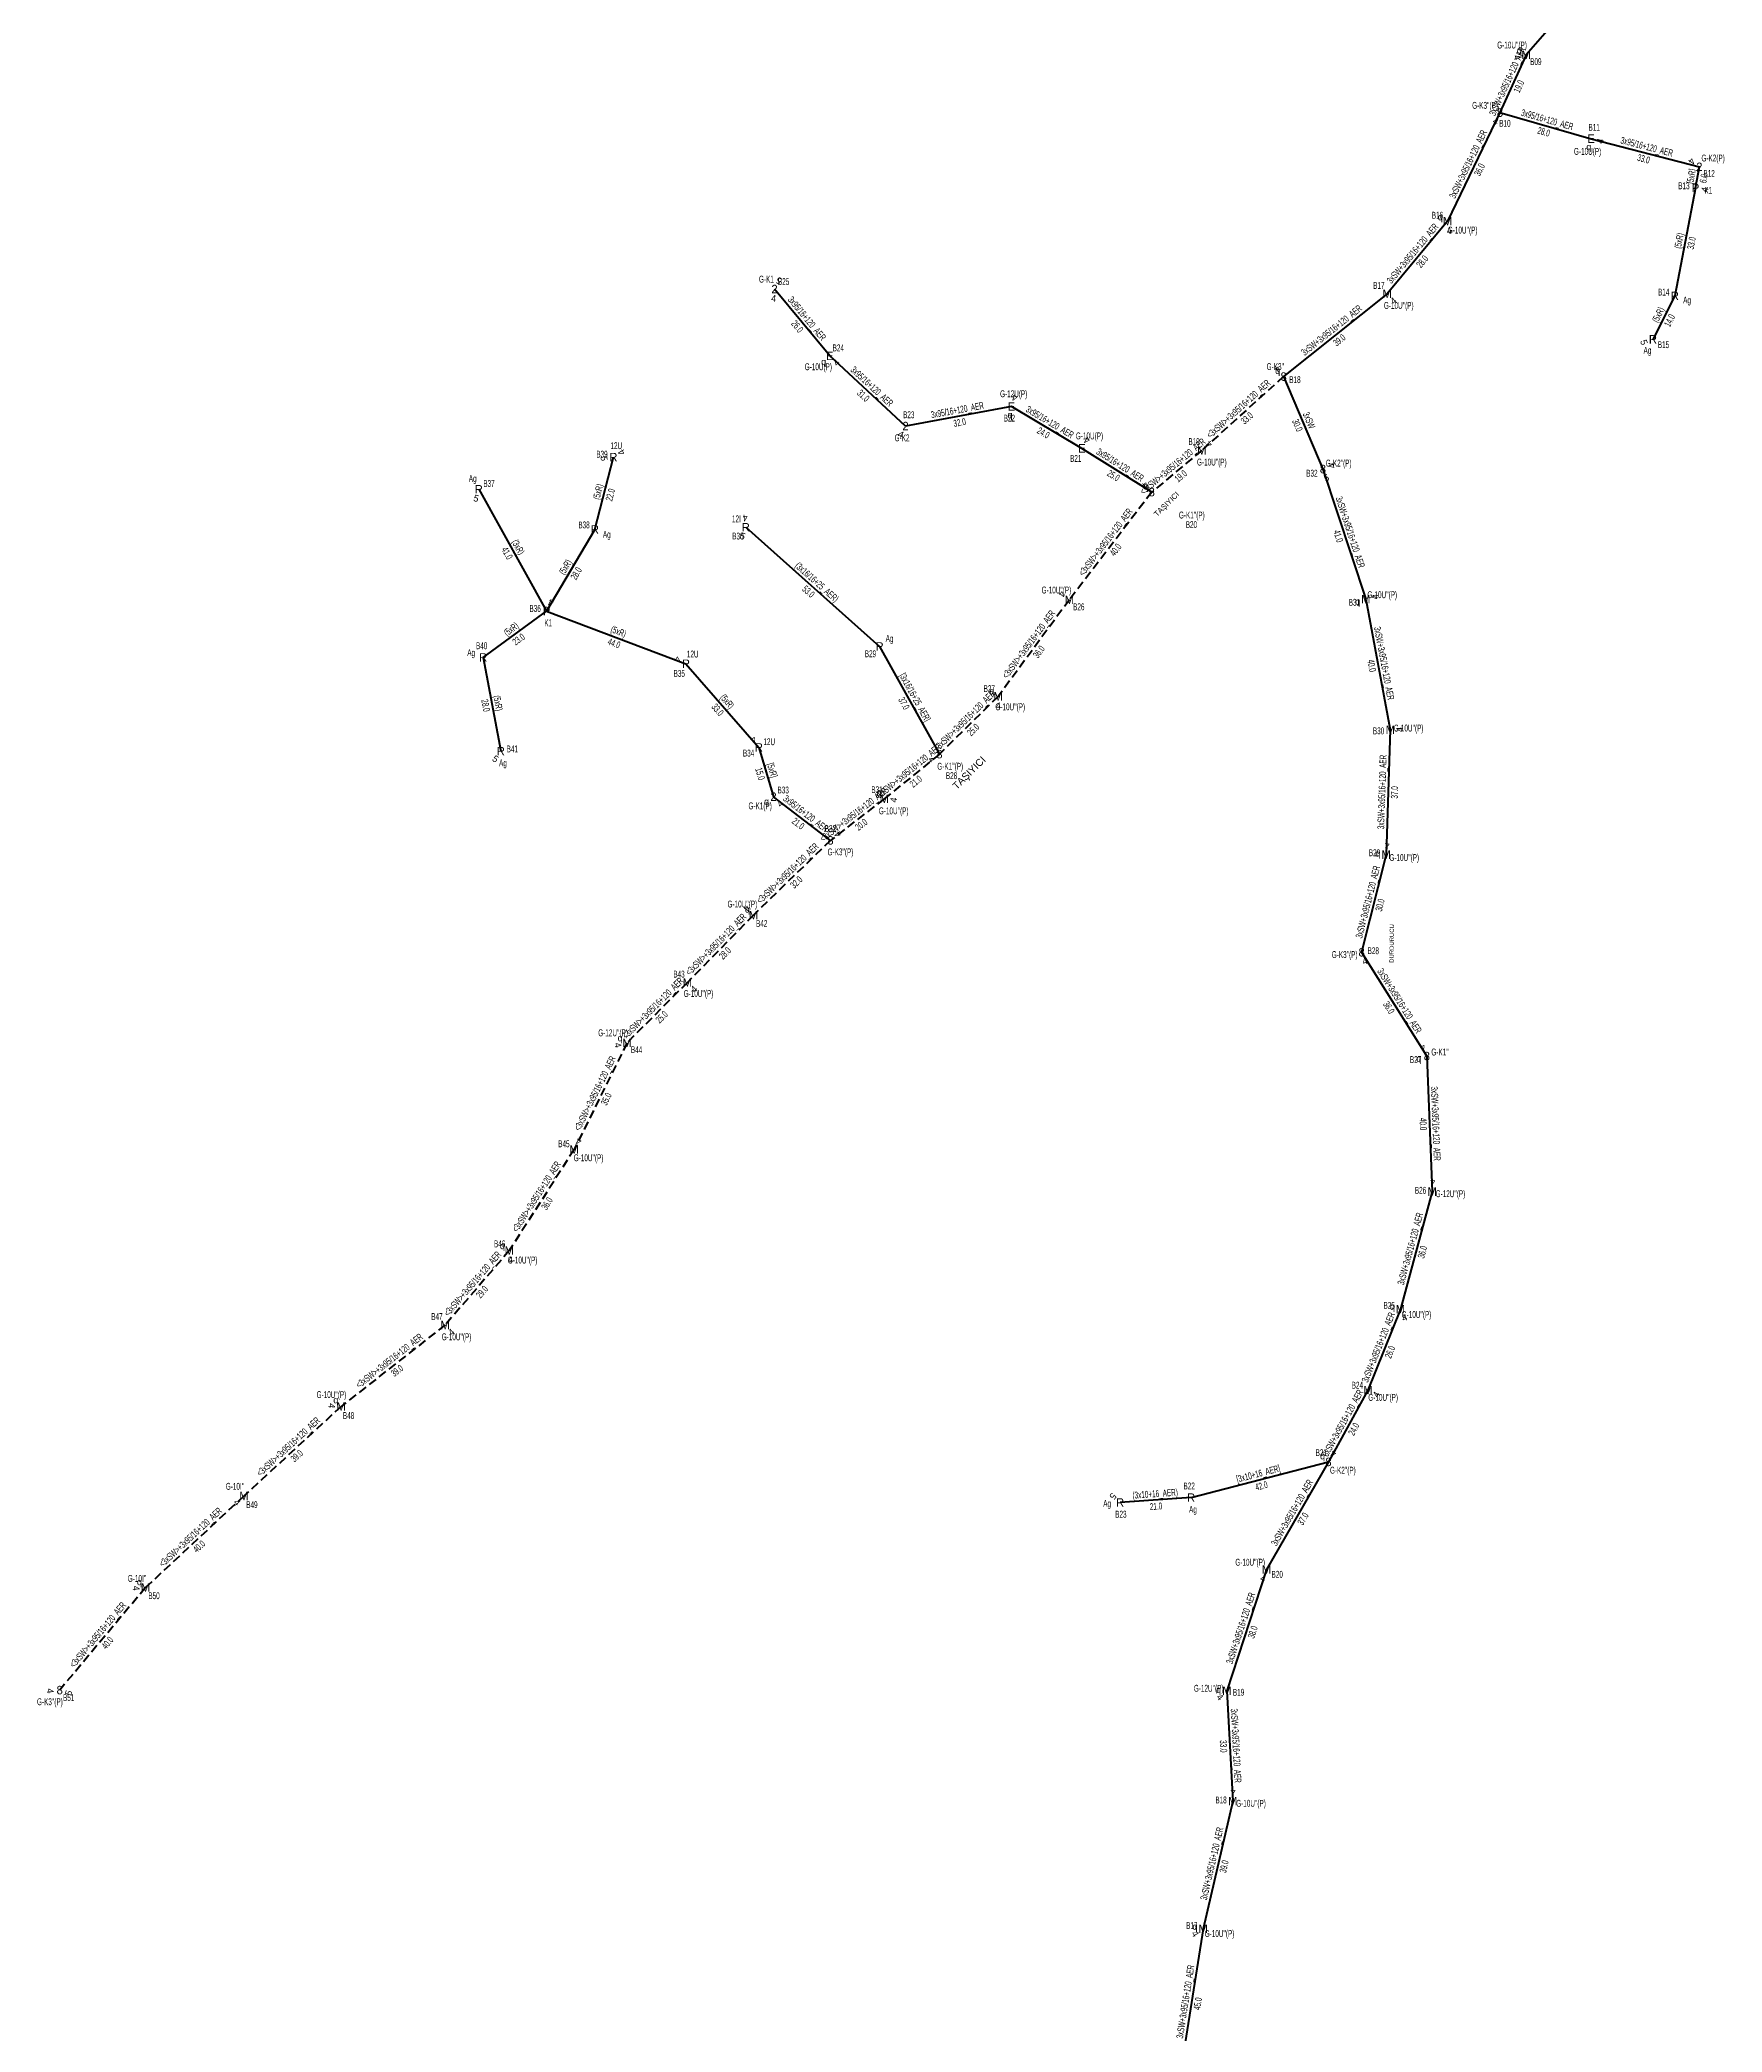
# Model space of a CAD drawing. Header units: millimetres. Extents: x 533048 to 542367, y 4141668 to 4149433.
# Drawn here: x 537267 to 537768, y 4145275 to 4145868 of the extents above; entities that cross this region are included whole.
import ezdxf
from ezdxf.enums import TextEntityAlignment as Align

# ---------------------------------------------------------------- set-up
doc = ezdxf.new("R2010")
doc.units = ezdxf.units.MM
doc.linetypes.add('DASHED', pattern=[3.75, 2.5, -1.25])
for name, color, linetype, lineweight in [('DIREK_AG_MEVCUT', 120, 'Continuous', 25), ('DIREK_AG_YENI', 108, 'Continuous', 25), ('DIREK_OG_YENI', 10, 'Continuous', 25), ('HAT_AG_HAVAI_BYSK', 3, 'Continuous', 50), ('HAT_AG_HAVAI_MEVCUT', 126, 'Continuous', 50), ('HAT_AG_HAVAI_YENI', 3, 'Continuous', 50), ('HAT_OG_HAVAI_ILERDE', 1, 'DASHED', 70), ('HAT_OG_HAVAI_YENI', 1, 'Continuous', 70), ('KULLANICI', 1, 'Continuous', 25)]:
    doc.layers.add(name, color=color, linetype=linetype, lineweight=lineweight)
doc.styles.add('Direk', font='B_CAD')
doc.styles.get("Standard").update_dxf_attribs({"font": 'Arial'})

msp = doc.modelspace()

# ---------------------------------------------------------------- linework, layer by layer
at = {"layer": 'HAT_AG_HAVAI_BYSK'}
for p, q in [((537759.737602, 4145823.549371), (537760.889, 4145829.841)), ((537516.941392, 4145687.154994), (537534.72, 4145655.106)), ((537481.005139, 4145657.119902), (537485.354, 4145642.465)), ((537609.616716, 4145433.95554), (537650.523, 4145444.567))]:
    msp.add_line(p, q, dxfattribs=at)
at = {"layer": 'HAT_AG_HAVAI_MEVCUT'}
for p, q in [((537759.737602, 4145823.549371), (537753.593158, 4145791.444656)), ((537753.593158, 4145791.444656), (537747.074819, 4145778.506742)), ((537432.205664, 4145721.959583), (537437.700589, 4145743.488241)), ((537397.627505, 4145733.91611), (537417.834359, 4145697.69613)), ((537432.205664, 4145721.959583), (537417.834359, 4145697.69613)), ((537477.089833, 4145722.609812), (537516.941392, 4145687.154994)), ((537398.944, 4145683.886437), (537417.834359, 4145697.69613)), ((537417.834359, 4145697.69613), (537459.308734, 4145682.015394)), ((537398.944, 4145683.886437), (537404.182959, 4145656.015164)), ((537459.308734, 4145682.015394), (537481.005139, 4145657.119902)), ((537609.616716, 4145433.95554), (537588.488599, 4145432.503198))]:
    msp.add_line(p, q, dxfattribs=at)
at = {"layer": 'HAT_AG_HAVAI_YENI'}
for p, q in [((537701.542636, 4145845.946918), (537728.654, 4145838.208)), ((537728.654, 4145838.208), (537760.889, 4145829.841)), ((537502.09, 4145773.572), (537485.663, 4145793.484)), ((537524.638, 4145752.724), (537502.09, 4145773.572)), ((537556.158, 4145758.532), (537524.638, 4145752.724)), ((537577.125, 4145746.084), (537556.158, 4145758.532)), ((537597.914, 4145733.072), (537577.125, 4145746.084)), ((537502.302, 4145629.474), (537485.354, 4145642.465))]:
    msp.add_line(p, q, dxfattribs=at)
at = {"layer": 'HAT_OG_HAVAI_ILERDE'}
for p, q in [((537637.155, 4145767.43), (537612.797, 4145745.466)), ((537612.797, 4145745.466), (537597.914, 4145733.072)), ((537597.914, 4145733.072), (537573.408, 4145701.047)), ((537573.408, 4145701.047), (537552.213, 4145672.307)), ((537552.213, 4145672.307), (537534.72, 4145655.106)), ((537534.72, 4145655.106), (537518.32, 4145641.796)), ((537518.32, 4145641.796), (537502.302, 4145629.474)), ((537502.302, 4145629.474), (537479.376, 4145607.213)), ((537479.376, 4145607.213), (537459.72, 4145587.214)), ((537459.72, 4145587.214), (537441.759, 4145569.235)), ((537441.759, 4145569.235), (537426.018, 4145537.475)), ((537426.018, 4145537.475), (537406.718, 4145507.423)), ((537406.718, 4145507.423), (537387.633103, 4145485.295238)), ((537387.633103, 4145485.295238), (537356.678, 4145461.067)), ((537356.678, 4145461.067), (537327.756, 4145434.419)), ((537327.756, 4145434.419), (537298.468, 4145407.174)), ((537298.468, 4145407.174), (537272.923, 4145376.696))]:
    msp.add_line(p, q, dxfattribs=at)
at = {"layer": 'HAT_OG_HAVAI_YENI'}
for p, q in [((537728.257, 4145884.767), (537709.353, 4145863.128)), ((537709.353, 4145863.128), (537701.542636, 4145845.946918)), ((537701.542636, 4145845.946918), (537685.949, 4145813.659)), ((537685.949, 4145813.659), (537667.973342, 4145792.072657)), ((537667.973342, 4145792.072657), (537637.155, 4145767.43)), ((537637.155, 4145767.43), (537648.858, 4145739.926)), ((537648.858, 4145739.926), (537661.596, 4145701.206)), ((537661.596, 4145701.206), (537668.900017, 4145662.369211)), ((537668.900017, 4145662.369211), (537667.665486, 4145625.21825)), ((537667.665486, 4145625.21825), (537660.374, 4145596.17)), ((537660.374, 4145596.17), (537679.781, 4145565.286)), ((537679.781, 4145565.286), (537681.378, 4145524.968)), ((537681.378, 4145524.968), (537671.903, 4145490.022)), ((537671.903, 4145490.022), (537662.268, 4145465.899)), ((537662.268, 4145465.899), (537650.523, 4145444.567)), ((537650.523, 4145444.567), (537632.061, 4145412.554)), ((537632.061, 4145412.554), (537620.282, 4145376.497)), ((537620.282, 4145376.497), (537622.018, 4145343.613)), ((537622.018, 4145343.613), (537613.199, 4145305.682)), ((537613.199, 4145305.682), (537606.285093, 4145261.718584))]:
    msp.add_line(p, q, dxfattribs=at)

# ---------------------------------------------------------------- texts
at = {"layer": 'DIREK_AG_MEVCUT', "width": 0.53}
for s, p in [('B13', (537756.297358, 4145824.19336)), ('K1', (537763.541936, 4145822.837226)), ('B14', (537750.279634, 4145792.571846)), ('Ag', (537757.224748, 4145790.209267)), ('Ag', (537745.428193, 4145775.238438)), ('B15', (537750.200528, 4145776.931957)), ('B39', (537434.30931, 4145744.353823)), ('12U', (537438.567082, 4145746.883089)), ('Ag', (537395.838065, 4145737.12361)), ('B37', (537400.684018, 4145735.621315)), ('12I', (537474.291078, 4145725.099786)), ('B38', (537428.97158, 4145723.297753)), ('Ag', (537435.742746, 4145720.496041)), ('B30', (537474.763416, 4145719.994896)), ('B36', (537414.415186, 4145698.443966)), ('K1', (537418.311874, 4145694.177705)), ('Ag', (537519.889928, 4145689.515524)), ('Ag', (537395.382812, 4145685.295903)), ('B40', (537398.500016, 4145687.358162)), ('12U', (537461.312056, 4145684.895726)), ('B29', (537514.209121, 4145684.967599)), ('B35', (537457.310268, 4145679.142045)), ('B41', (537407.622719, 4145656.661735)), ('B34', (537477.938072, 4145655.433752)), ('12U', (537484.083645, 4145658.812341)), ('Ag', (537404.841641, 4145652.510976)), ('B22', (537609.054876, 4145437.410151)), ('Ag', (537584.643635, 4145432.238896)), ('B23', (537588.728622, 4145429.011438)), ('Ag', (537610.1877, 4145430.444702))]:
    msp.add_text(s, height=2.05, dxfattribs=at).set_placement(p, align=Align.MIDDLE_CENTER)
at = {"layer": 'DIREK_AG_MEVCUT', "style": 'Direk'}
for s, p in [('P', (537759.737602, 4145823.549371)), ('R', (537753.593158, 4145791.444656)), ('R', (537747.074819, 4145778.506742)), ('R', (537437.700589, 4145743.488241)), ('R', (537397.627505, 4145733.91611)), ('R', (537432.205664, 4145721.959583)), ('R', (537477.089833, 4145722.609812)), ('P', (537417.834359, 4145697.69613)), ('R', (537398.944, 4145683.886437)), ('R', (537516.941392, 4145687.154994)), ('R', (537459.308734, 4145682.015394)), ('R', (537404.182959, 4145656.015164)), ('R', (537481.005139, 4145657.119902)), ('R', (537588.488599, 4145432.503198)), ('R', (537609.616716, 4145433.95554))]:
    msp.add_text(s, height=2.5, dxfattribs=at).set_placement(p, align=Align.MIDDLE_CENTER)
at = {"layer": 'DIREK_AG_MEVCUT', "color": 32, "style": 'Direk'}
for s, rotation, p in [('4', 439.28133, (537762.488748, 4145823.028608)), ('5', 288.260268, (537744.415819, 4145777.629407)), ('5', 278.181665, (537434.929088, 4145743.089767)), ('4', 480.681664, (537440.108632, 4145744.91699)), ('5', 344.156819, (537396.86309, 4145731.222475)), ('4', 543.341406, (537476.926633, 4145725.405051)), ('5', 340.841406, (537476.170917, 4145719.964893)), ('4', 514.325453, (537419.047483, 4145700.219685)), ('4', 242.234987, (537456.83111, 4145683.319764)), ('5', 325.64566, (537402.602893, 4145653.703586)), ('4', 214.93618, (537479.401681, 4145659.415316)), ('5', 228.932314, (537586.377584, 4145434.342659))]:
    msp.add_text(s, height=2, rotation=rotation, dxfattribs=at).set_placement(p, align=Align.MIDDLE_CENTER)
at = {"layer": 'DIREK_AG_YENI', "style": 'Direk'}
for s, p in [('E', (537728.654, 4145838.208)), ('2', (537760.889, 4145829.841)), ('2', (537485.663, 4145793.484)), ('E', (537502.09, 4145773.572)), ('E', (537556.158, 4145758.532)), ('2', (537524.638, 4145752.724)), ('E', (537577.125, 4145746.084)), ('2', (537485.354, 4145642.465))]:
    msp.add_text(s, height=2.5, dxfattribs=at).set_placement(p, align=Align.MIDDLE_CENTER)
at = {"layer": 'DIREK_AG_YENI', "width": 0.53}
for s, p in [('B11', (537729.579329, 4145841.583465)), ('G-10U(P)', (537727.616247, 4145834.422426)), ('G-K2(P)', (537764.980257, 4145832.451366)), ('B12', (537763.793509, 4145827.888098)), ('G-K1', (537483.24074, 4145796.420144)), ('B25', (537488.362833, 4145795.711308)), ('B24', (537504.633739, 4145775.976036)), ('G-10U(P)', (537498.696661, 4145770.365024)), ('G-12U(P)', (537556.833666, 4145762.314278)), ('B23', (537525.612011, 4145756.085741)), ('B22', (537555.542504, 4145755.086544)), ('G-K2', (537523.620935, 4145749.213658)), ('G-10U(P)', (537579.38284, 4145749.787282)), ('B21', (537575.303027, 4145743.09562)), ('B33', (537488.237448, 4145644.448866)), ('G-K1(P)', (537481.381188, 4145639.731631))]:
    msp.add_text(s, height=2.05, dxfattribs=at).set_placement(p, align=Align.MIDDLE_CENTER)
at = {"layer": 'DIREK_AG_YENI', "color": 4, "style": 'Direk'}
for p in [(537727.993051, 4145835.796953), (537500.273043, 4145771.854831), (537555.71836, 4145756.07096), (537483.294394, 4145641.047953)]:
    msp.add_text('q', height=2, dxfattribs=at).set_placement(p, align=Align.MIDDLE_CENTER)
at = {"layer": 'DIREK_AG_YENI', "color": 32, "style": 'Direk'}
for s, rotation, p in [('4', 435.059584, (537731.359344, 4145837.48612)), ('4', 233.994287, (537758.623917, 4145831.487025)), ('5', 152.021948, (537486.976573, 4145795.956757)), ('4', 354.521948, (537485.3957, 4145790.696788)), ('4', 405.313011, (537504.080686, 4145771.602947)), ('4', 519.587071, (537557.134594, 4145761.156169)), ('4', 330.542634, (537523.261028, 4145750.285979)), ('4', 508.293573, (537578.596588, 4145748.466106)), ('4', 403.528887, (537487.282417, 4145640.434924))]:
    msp.add_text(s, height=2, rotation=rotation, dxfattribs=at).set_placement(p, align=Align.MIDDLE_CENTER)
at = {"layer": 'DIREK_OG_YENI', "width": 0.53}
for s, p in [("G-10U''(P)", (537705.145146, 4145866.064104)), ('B09', (537712.223319, 4145861.125185)), ("G-K3''(P)", (537697.103672, 4145848.121775)), ('B10', (537703.031681, 4145842.779467)), ('B16', (537682.933727, 4145815.436113)), ("G-10U''(P)", (537690.440312, 4145811.011953)), ('B17', (537665.509318, 4145794.558333)), ("G-10U''(P)", (537671.423043, 4145788.592642)), ("G-K3''", (537634.690174, 4145770.418236)), ('B18', (537640.536079, 4145766.525399)), ('B19', (537610.504767, 4145748.110932)), ("G-10U''(P)", (537615.797622, 4145742.003682)), ('B32', (537645.582435, 4145738.692843)), ("G-K2''(P)", (537653.541093, 4145741.689052)), ("G-K1''(P)", (537609.840647, 4145726.246101)), ('B20', (537609.71241, 4145723.396724)), ("G-10U''(P)", (537569.553965, 4145703.942351)), ("G-10U''(P)", (537666.507963, 4145702.551365)), ('B26', (537576.206318, 4145698.944759)), ('B31', (537658.22033, 4145700.281419)), ('B27', (537549.569314, 4145674.60067)), ("G-10U''(P)", (537555.798952, 4145669.195817)), ('B30', (537665.41518, 4145662.043764)), ("G-10U''(P)", (537674.356411, 4145662.878781)), ("G-K1''(P)", (537537.9356, 4145651.508287)), ('B28', (537538.33842, 4145648.716823)), ('B31', (537516.150009, 4145644.542113)), ("G-10U''(P)", (537521.124839, 4145638.24649)), ('B32', (537502.298985, 4145632.973999)), ("G-K3''(P)", (537505.279781, 4145626.031897)), ('B29', (537664.210562, 4145625.778165)), ("G-10U''(P)", (537673.058265, 4145624.34428)), ("G-10U''(P)", (537476.087882, 4145610.521125)), ('B42', (537481.843356, 4145604.730631)), ("G-K3''(P)", (537655.328077, 4145595.483833)), ('B28', (537663.842081, 4145596.641605)), ('B43', (537457.233829, 4145589.677525)), ("G-10U''(P)", (537463.039498, 4145583.924738)), ("G-12U''(P)", (537437.602952, 4145572.217872)), ('B44', (537444.602443, 4145567.194208)), ("G-K1''", (537683.700769, 4145566.499854)), ('B27', (537676.437642, 4145564.250646)), ('B45', (537422.972861, 4145539.200436)), ("G-10U''(P)", (537430.313306, 4145535.041195)), ('B26', (537677.90016, 4145525.361229)), ("G-12U''(P)", (537686.819489, 4145524.352747)), ('B46', (537403.860264, 4145509.443728)), ("G-10U''(P)", (537410.676764, 4145504.623726)), ('B47', (537385.200547, 4145487.811718)), ('B25', (537668.583309, 4145491.130897)), ("G-10U''(P)", (537676.708452, 4145488.416805)), ("G-10U''(P)", (537391.026321, 4145481.784953)), ("G-10U''(P)", (537353.80114, 4145464.586022)), ('B24', (537659.103824, 4145467.394992)), ('B48', (537358.893253, 4145458.357267)), ("G-10U''(P)", (537666.781993, 4145463.764827)), ('B21', (537648.375265, 4145447.330554)), ("G-K2''(P)", (537654.787848, 4145442.095933)), ("G-10I''", (537325.086711, 4145437.302236)), ('B49', (537330.133748, 4145431.850671)), ("G-10U''(P)", (537627.205751, 4145414.719513)), ('B20', (537635.257475, 4145411.128325)), ("G-10I''", (537295.935022, 4145409.899495)), ('B50', (537301.006021, 4145404.763927)), ("G-12U''(P)", (537614.859579, 4145377.224976)), ('B19', (537623.750878, 4145376.031293)), ("G-K3''(P)", (537270.01167, 4145373.22243)), ('B51', (537275.605426, 4145374.447758)), ('B18', (537618.539248, 4145343.99808)), ("G-10U''(P)", (537627.461431, 4145343.010441)), ('B17', (537609.835086, 4145306.64848)), ("G-10U''(P)", (537618.088524, 4145304.2772))]:
    msp.add_text(s, height=2.05, dxfattribs=at).set_placement(p, align=Align.MIDDLE_CENTER)
at = {"layer": 'DIREK_OG_YENI', "color": 32, "style": 'Direk'}
for s, rotation, p in [('4', 285.3239, (537706.652548, 4145862.388029)), ('4', 334.059558, (537700.317814, 4145843.42902)), ('4', 369.850446, (537686.428016, 4145810.900279)), ('4', 401.697772, (537669.835906, 4145789.981998)), ('4', 219.081732, (537635.389801, 4145769.603493)), ('4', 491.477681, (537614.894799, 4145747.320519)), ('5', 21.839887, (537649.89964, 4145737.326964)), ('4', 469.419983, (537651.498699, 4145740.856972)), ('4', 222.393128, (537596.026201, 4145735.139901)), ('4', 232.830239, (537571.176823, 4145702.7387)), ('4', 462.984291, (537664.324409, 4145701.835115)), ('4', 361.786387, (537552.300285, 4145669.508361)), ('4', 451.716053, (537671.698761, 4145662.453061)), ('4', 304.040411, (537532.3998, 4145653.538623)), ('4', 443.689116, (537521.103032, 4145641.488215)), ('4', 489.216438, (537504.471337, 4145631.244305)), ('4', 534.445633, (537667.936498, 4145628.005103)), ('4', 224.49154, (537477.413749, 4145609.210391)), ('4', 379.944212, (537661.329094, 4145593.537929)), ('4', 405.145416, (537461.704918, 4145585.239132)), ('4', 283.984104, (537439.041984, 4145568.558372)), ('4', 204.675514, (537678.612059, 4145567.830323)), ('4', 512.049583, (537427.33038, 4145539.94839)), ('4', 537.90872, (537681.480177, 4145527.766135)), ('4', 366.979117, (537407.058221, 4145504.643747)), ('4', 401.039206, (537389.471514, 4145483.183308)), ('4', 384.878243, (537673.080936, 4145487.481829)), ('4', 422.929651, (537664.761256, 4145464.624764)), ('4', 265.961632, (537353.884952, 4145461.264189)), ('4', 510.537751, (537651.90018, 4145447.004904)), ('4', 312.861866, (537325.703612, 4145432.514347)), ('4', 273.256662, (537295.672522, 4145407.014935)), ('4', 338.935695, (537631.054637, 4145409.941103)), ('4', 275.032226, (537270.133793, 4145376.450395)), ('5', 72.532161, (537275.59388, 4145375.855523)), ('4', 312.687765, (537618.223834, 4145374.598592)), ('4', 538.352655, (537622.098493, 4145346.411843)), ('4', 302.516394, (537610.837935, 4145304.176885))]:
    msp.add_text(s, height=2, rotation=rotation, dxfattribs=at).set_placement(p, align=Align.MIDDLE_CENTER)
at = {"layer": 'DIREK_OG_YENI', "color": 4, "style": 'Direk'}
for p in [(537707.302772, 4145864.558582), (537683.795234, 4145814.928366), (537635.387233, 4145769.197767), (537596.146233, 4145734.839767), (537659.184807, 4145700.545585), (537550.324653, 4145673.945336), (537516.770006, 4145643.757509), (537665.197683, 4145625.618189), (537477.613603, 4145608.986121), (537439.727969, 4145570.692708), (537677.392887, 4145564.546461), (537404.67676, 4145508.866377), (537669.531792, 4145490.814069), (537355.095677, 4145463.002524), (537648.755233, 4145446.334767), (537296.655128, 4145408.89548), (537617.80423, 4145376.829648), (537610.796204, 4145306.372343)]:
    msp.add_text('q', height=2, dxfattribs=at).set_placement(p, align=Align.MIDDLE_CENTER)
at = {"layer": 'DIREK_OG_YENI', "style": 'Direk'}
for s, p in [('M', (537709.353, 4145863.128)), ('8', (537701.542636, 4145845.946918)), ('M', (537685.949, 4145813.659)), ('M', (537667.973342, 4145792.072657)), ('8', (537637.155, 4145767.43)), ('M', (537612.797, 4145745.466)), ('8', (537648.858, 4145739.926)), ('8', (537597.914, 4145733.072)), ('M', (537573.408, 4145701.047)), ('M', (537661.596, 4145701.206)), ('M', (537552.213, 4145672.307)), ('M', (537668.900017, 4145662.369211)), ('8', (537534.72, 4145655.106)), ('M', (537518.32, 4145641.796)), ('8', (537502.302, 4145629.474)), ('M', (537667.665486, 4145625.21825)), ('M', (537479.376, 4145607.213)), ('8', (537660.374, 4145596.17)), ('M', (537459.72, 4145587.214)), ('M', (537441.759, 4145569.235)), ('8', (537679.781, 4145565.286)), ('M', (537426.018, 4145537.475)), ('M', (537681.378, 4145524.968)), ('M', (537406.718, 4145507.423)), ('M', (537671.903, 4145490.022)), ('M', (537387.633103, 4145485.295238)), ('M', (537662.268, 4145465.899)), ('M', (537356.678, 4145461.067)), ('8', (537650.523, 4145444.567)), ('M', (537327.756, 4145434.419)), ('M', (537632.061, 4145412.554)), ('M', (537298.468, 4145407.174)), ('8', (537272.923, 4145376.696)), ('M', (537620.282, 4145376.497)), ('M', (537622.018, 4145343.613)), ('M', (537613.199, 4145305.682))]:
    msp.add_text(s, height=2.5, dxfattribs=at).set_placement(p, align=Align.MIDDLE_CENTER)
at = {"layer": 'HAT_AG_HAVAI_BYSK', "lineweight": 30, "width": 0.53}
for s, rotation, p in [('[5xR]', 79.629359, (537759.477187, 4145826.848198, 268880.4445)), ('[3x16/16+25_AER]', 299.018541, (537526.57399, 4145671.542826, 268767.36)), ('[5xR]', 286.528324, (537483.994447, 4145650.034267, 268742.677)), ('[3x10+16_AER]', 14.542496, (537629.856425, 4145440.084038, 268825.2615))]:
    msp.add_text(s, height=2.05, rotation=rotation, dxfattribs=at).set_placement(p, align=Align.CENTER)
for s, rotation, p in [('6.0', 79.629359, (537761.149415, 4145826.542173, 268880.4445)), ('37.0', 299.018541, (537525.087403, 4145670.718168, 268767.36)), ('15.0', 286.528324, (537482.364692, 4145649.550635, 268742.677)), ('42.0', 14.542496, (537630.283291, 4145438.438503, 268825.2615))]:
    msp.add_text(s, height=2.05, rotation=rotation, dxfattribs=at).set_placement(p, align=Align.TOP_CENTER)
at = {"layer": 'HAT_AG_HAVAI_MEVCUT', "lineweight": 30, "width": 0.53}
for s, rotation, p in [('(5xR)', 439.165319, (537755.830532, 4145807.656793, 268876.796579)), ('(5xR)', 423.260267, (537749.574888, 4145785.358147, 268873.53741)), ('(5xR)', 75.681663, (537434.12953, 4145732.934125, 268718.850294)), ('(3xR)', 299.156818, (537408.473228, 4145716.220241, 268708.917179)), ('(5xR)', 419.361632, (537424.288671, 4145710.261032, 268708.917179)), ('(3x16/16+25_AER)', 318.341405, (537497.5806, 4145705.517453, 268758.470696)), ('(5xR)', 36.168466, (537407.887542, 4145691.477476, 268708.917179)), ('(5xR)', 339.289271, (537438.872149, 4145690.650833, 268729.654367)), ('(5xR)', 311.07213, (537470.797737, 4145670.126105, 268740.502569)), ('(5xR)', 280.645659, (537402.39885, 4145670.107825, 268702.09148)), ('(3x10+16_AER)', 363.932313, (537598.994366, 4145434.077368, 268794.2443))]:
    msp.add_text(s, height=2.05, rotation=rotation, dxfattribs=at).set_placement(p, align=Align.CENTER)
for s, rotation, p in [('33.0', 439.165319, (537757.500228, 4145807.337234, 268876.796579)), ('14.0', 423.260267, (537751.093089, 4145784.593251, 268873.53741)), ('22.0', 75.681663, (537435.776723, 4145732.513699, 268718.850294)), ('41.0', 299.156818, (537406.988636, 4145715.391998, 268708.917179)), ('28.0', 419.361632, (537425.751352, 4145709.394681, 268708.917179)), ('53.0', 318.341405, (537496.450626, 4145704.247352, 268758.470696)), ('23.0', 36.168466, (537408.890817, 4145690.105091, 268708.917179)), ('44.0', 339.289271, (537438.270944, 4145689.060691, 268729.654367)), ('28.0', 280.645659, (537400.728109, 4145669.793776, 268702.09148)), ('33.0', 311.07213, (537469.516136, 4145669.009191, 268740.502569)), ('21.0', 363.932313, (537599.110949, 4145432.38137, 268794.2443))]:
    msp.add_text(s, height=2.05, rotation=rotation, dxfattribs=at).set_placement(p, align=Align.TOP_CENTER)
at = {"layer": 'HAT_AG_HAVAI_YENI', "lineweight": 30, "width": 0.53}
for rotation, p in [(344.068645, (537715.331631, 4145842.894812, 268864.327)), (345.449261, (537744.985052, 4145834.847237, 268880.4445)), (309.521946, (537494.532174, 4145784.068918, 268742.8315)), (317.243364, (537513.941053, 4145763.772107, 268751.045)), (370.440436, (537540.243969, 4145756.463927, 268762.319)), (329.302614, (537567.075428, 4145753.038894, 268778.079)), (327.957224, (537587.970469, 4145740.298504, 268788.5625)), (322.529073, (537494.345105, 4145636.644113, 268742.677))]:
    msp.add_text('3x95/16+120_AER', height=2.05, rotation=rotation, dxfattribs=at).set_placement(p, align=Align.CENTER)
for s, rotation, p in [('28.0', 344.068645, (537714.865005, 4145841.260107, 268864.327)), ('33.0', 345.449261, (537744.557948, 4145833.201763, 268880.4445)), ('26.0', 309.521946, (537493.220826, 4145782.987082, 268742.8315)), ('31.0', 317.243364, (537512.786947, 4145762.523893, 268751.045)), ('32.0', 370.440436, (537540.552031, 4145754.792073, 268762.319)), ('24.0', 329.302614, (537566.207572, 4145751.577106, 268778.079)), ('25.0', 327.957224, (537587.068531, 4145738.857496, 268788.5625)), ('21.0', 322.529073, (537493.310895, 4145635.294887, 268742.677))]:
    msp.add_text(s, height=2.05, rotation=rotation, dxfattribs=at).set_placement(p, align=Align.TOP_CENTER)
at = {"layer": 'HAT_OG_HAVAI_ILERDE', "lineweight": 30, "width": 0.53}
for rotation, p in [(402.041489, (537624.406782, 4145757.079261, 268806.3985)), (399.786254, (537604.811563, 4145739.922172, 268798.957)), (412.576253, (537584.985962, 4145717.576049, 268786.704)), (413.592194, (537562.126409, 4145687.181499, 268776.1065)), (404.517785, (537542.870539, 4145664.312578, 268767.36)), (399.062279, (537525.98436, 4145649.110992, 268759.16)), (397.569629, (537509.792734, 4145636.308721, 268751.151)), (404.156861, (537490.246869, 4145618.95332, 268739.688)), (405.495573, (537468.941783, 4145597.80932, 268729.86)), (405.028696, (537450.138158, 4145578.82524, 268720.8795)), (423.635907, (537433.126908, 4145553.732463, 268713.009)), (417.290606, (537415.652791, 4145522.908322, 268703.359)), (409.222673, (537396.531886, 4145496.914272, 268693.816552)), (398.049917, (537371.631656, 4145473.850472, 268678.339)), (402.656686, (537341.641037, 4145448.368113, 268663.878)), (402.930335, (537312.533058, 4145421.418855, 268649.234)), (410.032094, (537285.044056, 4145392.481005, 268636.4615))]:
    msp.add_text('<3xSW>+3x95/16+120_AER', height=2.05, rotation=rotation, dxfattribs=at).set_placement(p, align=Align.CENTER)
for s, rotation, p in [('33.0', 402.041489, (537625.545218, 4145755.816739, 268806.3985)), ('19.0', 399.786254, (537605.899437, 4145738.615828, 268798.957)), ('40.0', 412.576253, (537586.336038, 4145716.542951, 268786.704)), ('36.0', 413.592194, (537563.494591, 4145686.172501, 268776.1065)), ('25.0', 404.517785, (537544.062461, 4145663.100422, 268767.36)), ('21.0', 399.062279, (537527.05564, 4145647.791008, 268759.16)), ('20.0', 397.569629, (537510.829266, 4145634.961279, 268751.151)), ('32.0', 404.156861, (537491.431131, 4145617.73368, 268739.688)), ('28.0', 405.495573, (537470.154217, 4145596.61768, 268729.86)), ('25.0', 405.028696, (537451.340842, 4145577.62376, 268720.8795)), ('35.0', 423.635907, (537434.650092, 4145552.977537, 268713.009)), ('36.0', 417.290606, (537417.083209, 4145521.989678, 268703.359)), ('29.0', 409.222673, (537397.819217, 4145495.803966, 268693.816552)), ('39.0', 398.049917, (537372.679447, 4145472.511766, 268678.339)), ('39.0', 402.656686, (537342.792963, 4145447.117887, 268663.878)), ('40.0', 402.930335, (537313.690942, 4145420.174145, 268649.234)), ('40.0', 410.032094, (537286.346944, 4145391.388995, 268636.4615))]:
    msp.add_text(s, height=2.05, rotation=rotation, dxfattribs=at).set_placement(p, align=Align.TOP_CENTER)
at = {"layer": 'HAT_OG_HAVAI_YENI', "lineweight": 30, "width": 0.53}
for s, rotation, p in [('3xSW+3x95/16+120_AER', 425.553886, (537704.67402, 4145854.889221, 268850.771318)), ('3xSW+3x95/16+120_AER', 424.221512, (537692.980408, 4145830.172618, 268842.9745)), ('3xSW+3x95/16+120_AER', 410.214738, (537676.30799, 4145803.409754, 268833.986671)), ('3xSW+3x95/16+120_AER', 398.646183, (537652.033338, 4145780.415193, 268818.5775)), ('3xSW', 293.049837, (537643.78864, 4145754.010802, 268824.429)), ('3xSW+3x95/16+120_AER', 288.210031, (537656.03443, 4145720.831626, 268830.798)), ('3xSW+3x95/16+120_AER', 280.651176, (537666.083363, 4145681.94471, 268834.450008)), ('3xSW+3x95/16+120_AER', 448.096754, (537667.43322, 4145643.821961, 268833.832743)), ('3xSW+3x95/16+120_AER', 435.909148, (537663.195318, 4145610.901066, 268830.187)), ('3xSW+3x95/16+120_AER', 302.144582, (537670.797202, 4145581.180249, 268839.8905)), ('3xSW+3x95/16+120_AER', 272.268306, (537681.428834, 4145545.160642, 268840.689)), ('3xSW+3x95/16+120_AER', 434.829958, (537675.82012, 4145507.717432, 268835.9515)), ('3xSW+3x95/16+120_AER', 428.227672, (537666.296135, 4145478.275781, 268831.134)), ('3xSW+3x95/16+120_AER', 421.163642, (537655.650899, 4145455.642963, 268825.2615)), ('3xSW+3x95/16+120_AER', 420.027762, (537640.555595, 4145428.985042, 268816.030423)), ('3xSW+3x95/16+120_AER', 431.909092, (537625.363443, 4145394.789346, 268810.141)), ('3xSW+3x95/16+120_AER', 273.022268, (537621.998913, 4145360.099851, 268811.009095)), ('3xSW+3x95/16+120_AER', 436.910958, (537616.780678, 4145324.84003, 268806.5995)), ('3xSW+3x95/16+120_AER', 441.06258, (537608.902367, 4145283.832344, 268803.142546))]:
    msp.add_text(s, height=2.05, rotation=rotation, dxfattribs=at).set_placement(p, align=Align.CENTER)
for s, rotation, p in [('19.0', 425.553886, (537706.221616, 4145854.185698, 268850.771318)), ('36.0', 424.221512, (537694.511228, 4145829.4333, 268842.9745)), ('28.0', 410.214738, (537677.614352, 4145802.321903, 268833.986671)), ('39.0', 398.646183, (537653.095004, 4145779.087464, 268818.5775)), ('30.0', 293.049837, (537642.22436, 4145753.345198, 268824.429)), ('41.0', 288.210031, (537654.41957, 4145720.300374, 268830.798)), ('40.0', 280.651176, (537664.412653, 4145681.630501, 268834.450008)), ('37.0', 448.096754, (537669.132282, 4145643.765501, 268833.832743)), ('30.0', 435.909148, (537664.844167, 4145610.487184, 268830.187)), ('36.0', 302.144582, (537669.357798, 4145580.275751, 268839.8905)), ('40.0', 272.268306, (537679.730166, 4145545.093358, 268840.689)), ('36.0', 434.829958, (537677.46088, 4145507.272568, 268835.9515)), ('26.0', 428.227672, (537667.874865, 4145477.645219, 268831.134)), ('24.0', 421.163642, (537657.140101, 4145454.823037, 268825.2615)), ('37.0', 420.027762, (537642.02825, 4145428.135756, 268816.030423)), ('38.0', 431.909092, (537626.979403, 4145394.261452, 268810.141)), ('33.0', 273.022268, (537620.301277, 4145360.01022, 268811.009095)), ('39.0', 436.910958, (537618.436511, 4145324.45504, 268806.5995)), ('45.0', 441.06258, (537610.581726, 4145283.56824, 268803.142546))]:
    msp.add_text(s, height=2.05, rotation=rotation, dxfattribs=at).set_placement(p, align=Align.TOP_CENTER)
at = {"layer": 'KULLANICI'}
for height, rotation, p in [(1.62123, 44.5185, (537599.495525, 4145725.611542)), (2.1339, 44.7975, (537539.879, 4145644.4241))]:
    msp.add_text('TAŞIYICI', height=height, rotation=rotation, dxfattribs=at).set_placement(p)
msp.add_text('DURDURUCU', height=1.266498, rotation=89.4608, dxfattribs=at).set_placement((537669.318852, 4145598.790647), align=Align.MIDDLE_CENTER)

doc.saveas('drawing.dxf')
